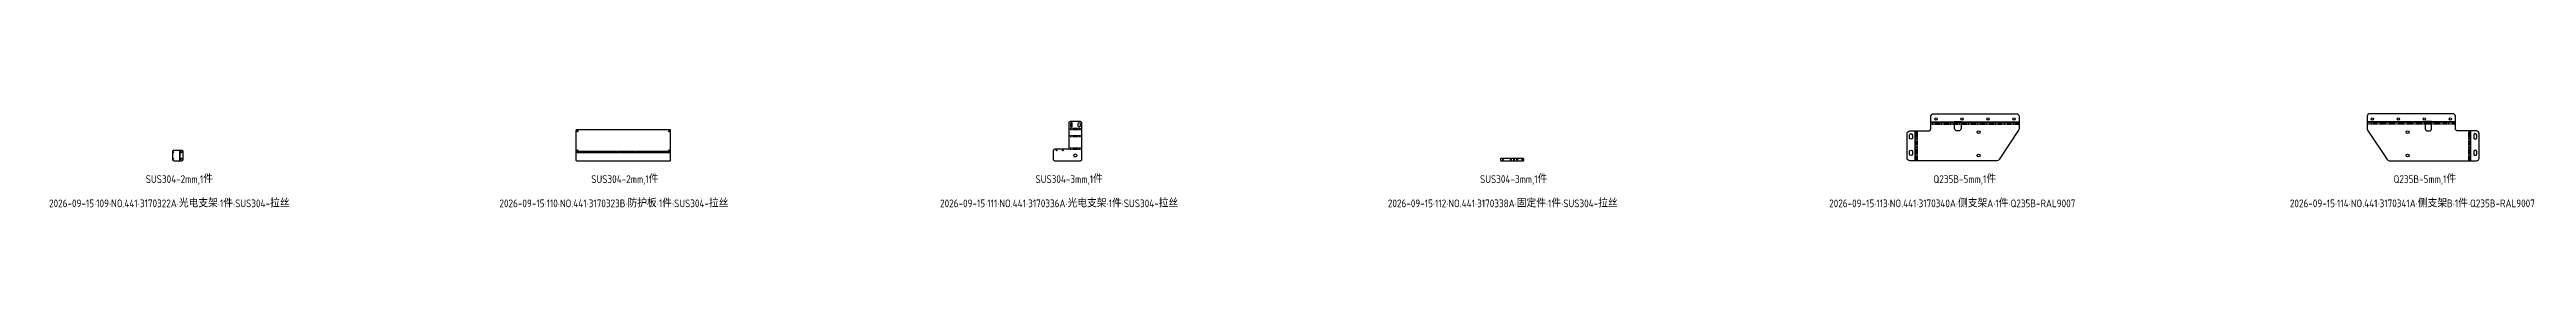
# Model space of a CAD drawing. Header units: inches. Extents: x -1146 to 175717, y 26430 to 31570.
# Drawn here: x 10571 to 20118, y 26431 to 26792 of the extents above; entities that cross this region are included whole.
import ezdxf

# ---------------------------------------------------------------- set-up
doc = ezdxf.new("R2010")
doc.units = ezdxf.units.IN
doc.header["$LTSCALE"] = 0.194989
doc.linetypes.add('CENTER', pattern=[50.8, 31.75, -6.35, 6.35, -6.35])
doc.layers.add('可见 (ISO)', color=7, linetype='Continuous', lineweight=25)
doc.layers.add('折弯线', color=1, linetype='CENTER')
doc.styles.add('BJ', font='gbenor.shx', dxfattribs={"height": 10, "bigfont": 'hztxt.shx'})

msp = doc.modelspace()

# ---------------------------------------------------------------- linework, layer by layer
at = {"ltscale": 0.5}
msp.add_lwpolyline([(14444.9, 26610.7), (14544.9, 26610.7, 0.414214), (14549.9, 26615.7), (14549.9, 26756.7, 0.414214), (14544.9, 26761.7), (14504.9, 26761.7, 0.414214), (14499.9, 26756.7), (14499.9, 26654.7), (14444.9, 26654.7, 0.414214), (14439.9, 26649.7), (14439.9, 26615.7, 0.414214)], format="xyb", close=True, dxfattribs=at)
at = {"layer": '可见 (ISO)'}
for points in [[(14513.4, 26754.7, 1), (14506.4, 26754.7), (14506.4, 26744.7, 1), (14513.4, 26744.7)], [(14536.4, 26744.7), (14536.4, 26754.7, -1), (14543.4, 26754.7), (14543.4, 26744.7, -1)], [(17832.5, 26792.3), (18152.5, 26792.3, -0.414214), (18162.5, 26782.3), (18162.5, 26733.7, -0.148069), (18160.8, 26728.2), (18085.4, 26615.1, -0.250765), (18077.1, 26610.7), (17740.9, 26610.7, -0.414214), (17730.9, 26620.7), (17730.9, 26715.7, -0.414214), (17740.9, 26725.7), (17812.5, 26725.7, 0.414214), (17822.5, 26735.7), (17822.5, 26782.3, -0.414214)], [(17914, 26762.3), (17939, 26762.3), (17939, 26735.7, -0.414214), (17929, 26725.7), (17924, 26725.7, -0.414214), (17914, 26735.7)], [(19834.2, 26792.3), (19514.2, 26792.3, 0.414214), (19504.2, 26782.3), (19504.2, 26733.7, 0.148069), (19505.8, 26728.2), (19581.2, 26615.1, 0.250765), (19589.5, 26610.7), (19925.8, 26610.7, 0.414214), (19935.8, 26620.7), (19935.8, 26715.7, 0.414214), (19925.8, 26725.7), (19854.2, 26725.7, -0.414214), (19844.2, 26735.7), (19844.2, 26782.3, 0.414214)], [(19752.7, 26762.3), (19727.7, 26762.3), (19727.7, 26735.7, 0.414214), (19737.7, 26725.7), (19742.7, 26725.7, 0.414214), (19752.7, 26735.7)], [(11086, 26645.7, 0.414214), (11081, 26650.7), (11050, 26650.7, 0.414214), (11045, 26645.7), (11045, 26615.7, 0.414214), (11050, 26610.7), (11081, 26610.7, 0.414214), (11086, 26615.7)], [(12600.2, 26727.7), (12600.2, 26612.7, 0.414214), (12602.2, 26610.7), (12963.2, 26610.7, 0.414214), (12965.2, 26612.7), (12965.2, 26727.7, 0.414214), (12963.2, 26729.7), (12602.2, 26729.7, 0.414214)], [(17751.4, 26709.7), (17751.4, 26699.7, -1), (17740.4, 26699.7), (17740.4, 26709.7, -1)], [(17751.4, 26645.7), (17751.4, 26635.7, -1), (17740.4, 26635.7), (17740.4, 26645.7, -1)], [(19915.3, 26709.7), (19915.3, 26699.7, 1), (19926.3, 26699.7), (19926.3, 26709.7, 1)], [(19915.3, 26645.7), (19915.3, 26635.7, 1), (19926.3, 26635.7), (19926.3, 26645.7, 1)], [(16253.3, 26616.7, 0.414214), (16251.3, 26618.7), (16165.3, 26618.7, 0.414214), (16163.3, 26616.7), (16163.3, 26612.7, 0.414214), (16165.3, 26610.7), (16251.3, 26610.7, 0.414214), (16253.3, 26612.7)]]:
    msp.add_lwpolyline(points, format="xyb", close=True, dxfattribs=at)
for centre, radius in [((17842.5, 26772.3), 4.5), ((17942.5, 26772.3), 4.5), ((18042.5, 26772.3), 4.5), ((18142.5, 26772.3), 4.5), ((19524.2, 26772.3), 4.5), ((19624.2, 26772.3), 4.5), ((19724.2, 26772.3), 4.5), ((19824.2, 26772.3), 4.5), ((11048, 26643.4), 1.75), ((11079, 26643.2), 2.75), ((12606.2, 26724.2), 2.1), ((12606.2, 26650.2), 2.1), ((12959.2, 26724.2), 2.1), ((12959.2, 26650.2), 2.1), ((14451.9, 26650.7), 1.75), ((14477.3, 26650.7), 1.75), ((14524.9, 26630.7), 6.25), ((18006.5, 26720.7), 5.5), ((19660.2, 26720.7), 5.5), ((11048, 26618), 1.75), ((11079, 26618.2), 2.75), ((16173.3, 26614.7), 1.62), ((16203.3, 26614.7), 1.62), ((16228.3, 26614.7), 2.25), ((16248.3, 26614.7), 2.25), ((18006.5, 26630.7), 5.5), ((19660.2, 26630.7), 5.5)]:
    msp.add_circle(centre, radius, dxfattribs=at)
at = {"layer": '折弯线', "color": 5, "linetype": 'CENTER', "ltscale": 0.5}
for points in [[(14499.9, 26736.7), (14549.9, 26736.7)], [(17822.5, 26752.3), (18162.5, 26752.3)], [(19844.2, 26752.3), (19504.2, 26752.3)], [(14499.9, 26731.7), (14549.9, 26731.7)], [(14499.9, 26708.7), (14549.9, 26708.7)], [(14499.9, 26703.7), (14549.9, 26703.7)], [(14499.9, 26660.7), (14549.9, 26660.7)], [(14499.9, 26655.7), (14549.9, 26655.7)], [(17770.9, 26610.7), (17770.9, 26725.7)], [(19895.8, 26610.7), (19895.8, 26725.7)]]:
    msp.add_lwpolyline(points, dxfattribs=at)
at = {"layer": '折弯线', "color": 1, "linetype": 'CENTER', "ltscale": 0.5}
for points in [[(14499.9, 26734.2), (14549.9, 26734.2)], [(17822.5, 26756.5), (18162.5, 26756.5)], [(19844.2, 26756.5), (19504.2, 26756.5)], [(11073.5, 26610.7), (11073.5, 26650.7)], [(12600.2, 26644.2), (12965.2, 26644.2)], [(14499.9, 26706.2), (14549.9, 26706.2)], [(14499.9, 26658.2), (14549.9, 26658.2)], [(17766.7, 26610.7), (17766.7, 26725.7)], [(19900, 26610.7), (19900, 26725.7)], [(16215.8, 26610.7), (16215.8, 26618.7)]]:
    msp.add_lwpolyline(points, dxfattribs=at)
at = {"layer": '折弯线', "color": 5, "linetype": 'CENTER'}
for points in [[(17822.5, 26760.7), (18162.5, 26760.7)], [(19844.2, 26760.7), (19504.2, 26760.7)], [(11072, 26650.7), (11072, 26610.7)], [(11075, 26610.7), (11075, 26650.7)], [(12965.2, 26645.7), (12600.2, 26645.7)], [(12600.2, 26642.7), (12965.2, 26642.7)], [(17762.5, 26610.7), (17762.5, 26725.7)], [(19904.2, 26610.7), (19904.2, 26725.7)], [(16213.3, 26618.7), (16213.3, 26610.7)], [(16218.3, 26610.7), (16218.3, 26618.7)]]:
    msp.add_lwpolyline(points, dxfattribs=at)

# ---------------------------------------------------------------- texts
at = {"color": 3, "style": 'BJ'}
for s, p in [('SUS304-2mm,1件', (10942, 26524.4)), ('SUS304-2mm,1件', (12659.2, 26524.4)), ('SUS304-3mm,1件', (14371.4, 26524.4)), ('SUS304-3mm,1件', (16084.8, 26524.4)), ('Q235B-5mm,1件', (17832.7, 26524.4)), ('Q235B-5mm,1件', (19606, 26524.4))]:
    msp.add_text(s, height=30, dxfattribs=at).set_placement(p)
at = {"color": 2, "style": 'BJ'}
for s, p in [('2026-09-15·109·NO.441·3170322A·光电支架·1件·SUS304-拉丝', (10569.3, 26430.7)), ('2026-09-15·110·NO.441·3170323B·防护板·1件·SUS304-拉丝', (12305.3, 26430.7)), ('2026-09-15·111·NO.441·3170336A·光电支架·1件·SUS304-拉丝', (14003.8, 26430.7)), ('2026-09-15·112·NO.441·3170338A·固定件·1件·SUS304-拉丝', (15729.7, 26430.7)), ('2026-09-15·113·NO.441·3170340A·侧支架A·1件·Q235B-RAL9007', (17430.6, 26430.7)), ('2026-09-15·114·NO.441·3170341A·侧支架B·1件·Q235B-RAL9007', (19206.4, 26430.7))]:
    msp.add_text(s, height=30, dxfattribs=at).set_placement(p)

doc.saveas('drawing.dxf')
